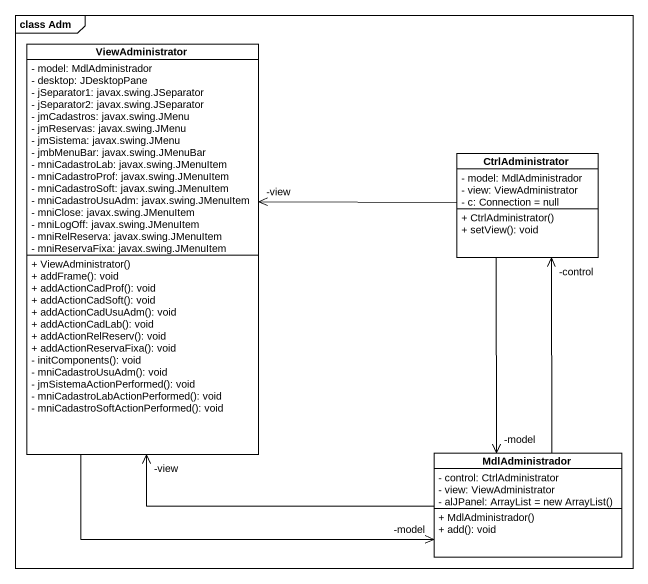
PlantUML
@startuml
mainframe class Adm
hide circle
hide empty members
skinparam classAttributeIconSize 0
class ViewAdministrator {
  - model: MdlAdministrador
  - desktop: JDesktopPane
  - jSeparator1: javax.swing.JSeparator
  - jSeparator2: javax.swing.JSeparator
  - jmCadastros: javax.swing.JMenu
  - jmReservas: javax.swing.JMenu
  - jmSistema: javax.swing.JMenu
  - jmbMenuBar: javax.swing.JMenuBar
  - mniCadastroLab: javax.swing.JMenuItem
  - mniCadastroProf: javax.swing.JMenuItem
  - mniCadastroSoft: javax.swing.JMenuItem
  - mniCadastroUsuAdm: javax.swing.JMenuItem
  - mniClose: javax.swing.JMenuItem
  - mniLogOff: javax.swing.JMenuItem
  - mniRelReserva: javax.swing.JMenuItem
  - mniReservaFixa: javax.swing.JMenuItem
  + ViewAdministrator()
  + addFrame(): void
  + addActionCadProf(): void
  + addActionCadSoft(): void
  + addActionCadUsuAdm(): void
  + addActionCadLab(): void
  + addActionRelReserv(): void
  + addActionReservaFixa(): void
  - initComponents(): void
  - mniCadastroUsuAdm(): void
  - jmSistemaActionPerformed(): void
  - mniCadastroLabActionPerformed(): void
  - mniCadastroSoftActionPerformed(): void
}
class CtrlAdministrator {
  - model: MdlAdministrador
  - view: ViewAdministrator
  - c: Connection = null
  + CtrlAdministrator()
  + setView(): void
}
class MdlAdministrador {
  - control: CtrlAdministrator
  - view: ViewAdministrator
  {field} - alJPanel: ArrayList = new ArrayList()
  + MdlAdministrador()
  + add(): void
}
ViewAdministrator --> "-model" MdlAdministrador
CtrlAdministrator -left-> "-view" ViewAdministrator
CtrlAdministrator --> "-model" MdlAdministrador
MdlAdministrador -up-> "-view" ViewAdministrator
MdlAdministrador -up-> "-control" CtrlAdministrator
@enduml
